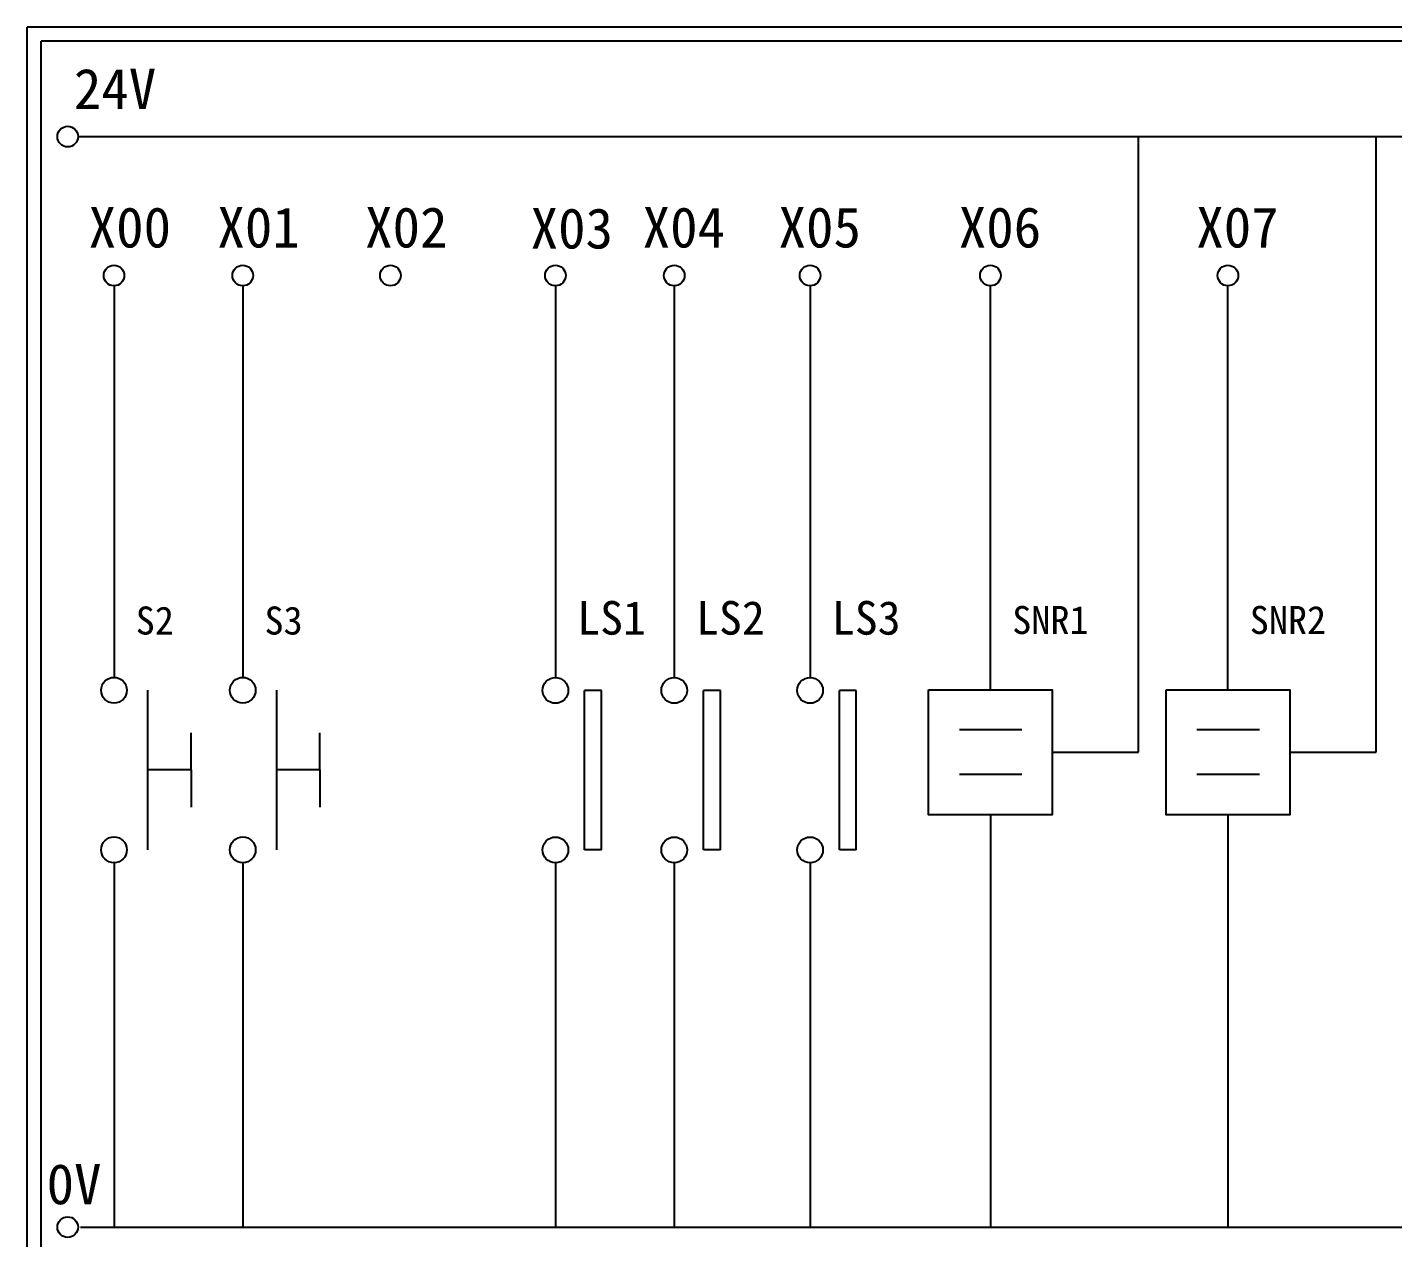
# Model space of a CAD drawing. Extents: x 325 to 612, y 3 to 207.
# Drawn here: x 325.3 to 447.1, y 99 to 207 of the extents above; entities that cross this region are included whole.
import ezdxf

# ---------------------------------------------------------------- set-up
doc = ezdxf.new("R2010")
doc.units = 0
doc.layers.get('0').update_dxf_attribs({"linetype": 'CONTINUOUS'})
doc.layers.add('圖框層', color=7, linetype='CONTINUOUS')
doc.layers.add('標尺寸層', color=3, linetype='CONTINUOUS')
doc.styles.add('STSL', font='KAIU.TTF')

msp = doc.modelspace()

# ---------------------------------------------------------------- linework, layer by layer
for p, q in [((424.42, 142.31), (424.42, 197.22)), ((445.61, 142.31), (445.61, 197.22)), ((411.2, 147.89), (411.2, 183.91)), ((432.38, 147.89), (432.38, 183.91)), ((376.52, 147.83), (375.01, 147.83)), ((387.12, 147.83), (385.62, 147.83)), ((399.23, 147.83), (397.73, 147.83)), ((339.92, 140.73), (339.92, 144.04)), ((351.4, 140.73), (351.4, 144.04)), ((416.71, 142.31), (424.42, 142.31)), ((437.89, 142.31), (445.61, 142.31)), ((339.92, 140.73), (339.92, 137.42)), ((351.4, 140.73), (351.4, 137.42)), ((411.2, 136.73), (411.2, 99.96)), ((432.38, 136.73), (432.38, 99.96)), ((376.52, 133.6), (375.01, 133.6)), ((387.12, 133.6), (385.62, 133.6)), ((399.23, 133.6), (397.73, 133.6))]:
    msp.add_line(p, q)
for points in [[(405.69, 147.89), (416.71, 147.89), (416.71, 136.73), (405.69, 136.73)], [(426.87, 147.89), (437.89, 147.89), (437.89, 136.73), (426.87, 136.73)]]:
    msp.add_lwpolyline(points, close=True)
at = {"layer": '圖框層', "color": 7}
for p, q in [((612.32, 206.97), (325.32, 206.97)), ((325.32, 3), (325.32, 206.97)), ((611.07, 205.72), (326.57, 205.72)), ((326.57, 4.25), (326.57, 205.72))]:
    msp.add_line(p, q, dxfattribs=at)
at = {"layer": '標尺寸層', "color": 7}
for p, q in [((329.84, 197.22), (607.44, 197.22)), ((333.05, 183.91), (333.05, 148.99)), ((344.53, 183.91), (344.53, 148.99)), ((372.41, 183.91), (372.41, 148.99)), ((383.01, 183.91), (383.01, 148.99)), ((395.12, 183.91), (395.12, 148.99)), ((336.05, 147.84), (336.05, 133.61)), ((347.53, 147.84), (347.53, 133.61)), ((375.01, 133.6), (375.01, 147.83)), ((376.52, 133.6), (376.52, 147.83)), ((385.62, 133.6), (385.62, 147.83)), ((387.12, 133.6), (387.12, 147.83)), ((397.73, 133.6), (397.73, 147.83)), ((399.23, 133.6), (399.23, 147.83)), ((408.44, 144.34), (414.01, 144.34)), ((429.62, 144.34), (435.19, 144.34)), ((339.92, 140.73), (336.05, 140.73)), ((351.4, 140.73), (347.53, 140.73)), ((408.44, 140.37), (414.01, 140.37)), ((429.62, 140.37), (435.19, 140.37)), ((333.05, 132.46), (333.05, 99.96)), ((344.53, 132.46), (344.53, 99.96)), ((372.41, 132.46), (372.41, 99.96)), ((372.41, 132.45), (372.41, 99.96)), ((383.01, 132.46), (383.01, 99.96)), ((383.01, 132.45), (383.01, 99.96)), ((395.12, 132.46), (395.12, 99.96)), ((395.12, 132.45), (395.12, 99.96)), ((330.05, 99.96), (607.92, 99.96))]:
    msp.add_line(p, q, dxfattribs=at)
for centre, radius in [((328.92, 197.22), 0.92), ((333.05, 184.83), 0.92), ((344.53, 184.83), 0.92), ((357.7, 184.83), 0.92), ((357.7, 184.83), 0.92), ((372.41, 184.83), 0.92), ((383.01, 184.83), 0.92), ((395.12, 184.83), 0.92), ((411.2, 184.83), 0.92), ((432.38, 184.83), 0.92), ((333.05, 147.84), 1.15), ((344.53, 147.84), 1.15), ((372.41, 147.83), 1.15), ((383.01, 147.83), 1.15), ((395.12, 147.83), 1.15), ((333.05, 133.61), 1.15), ((344.53, 133.61), 1.15), ((372.41, 133.6), 1.15), ((383.01, 133.6), 1.15), ((395.12, 133.6), 1.15), ((328.92, 99.96), 0.92)]:
    msp.add_circle(centre, radius, dxfattribs=at)

# ---------------------------------------------------------------- texts
at = {"layer": '圖框層', "color": 4, "style": 'STSL'}
for s, height, p in [('24V', 3.6, (329.47, 199.68)), ('X00', 3.6, (330.79, 187.33)), ('X01', 3.6, (342.27, 187.33)), ('X02', 3.6, (355.44, 187.33)), ('X03', 3.6, (370.2, 187.24)), ('X04', 3.6, (380.19, 187.33)), ('X05', 3.6, (392.31, 187.33)), ('X06', 3.6, (408.38, 187.33)), ('X07', 3.6, (429.56, 187.33)), ('LS1', 3, (374.36, 152.8)), ('LS2', 3, (384.96, 152.8)), ('LS3', 3, (397.07, 152.8)), ('S2', 2.5, (334.99, 152.81)), ('S3', 2.5, (346.47, 152.81)), ('SNR1', 2.5, (413.15, 152.86)), ('SNR2', 2.5, (434.33, 152.86)), ('0V', 3.6, (327.04, 102))]:
    msp.add_text(s, height=height, dxfattribs=at).set_placement(p)

doc.saveas('drawing.dxf')
